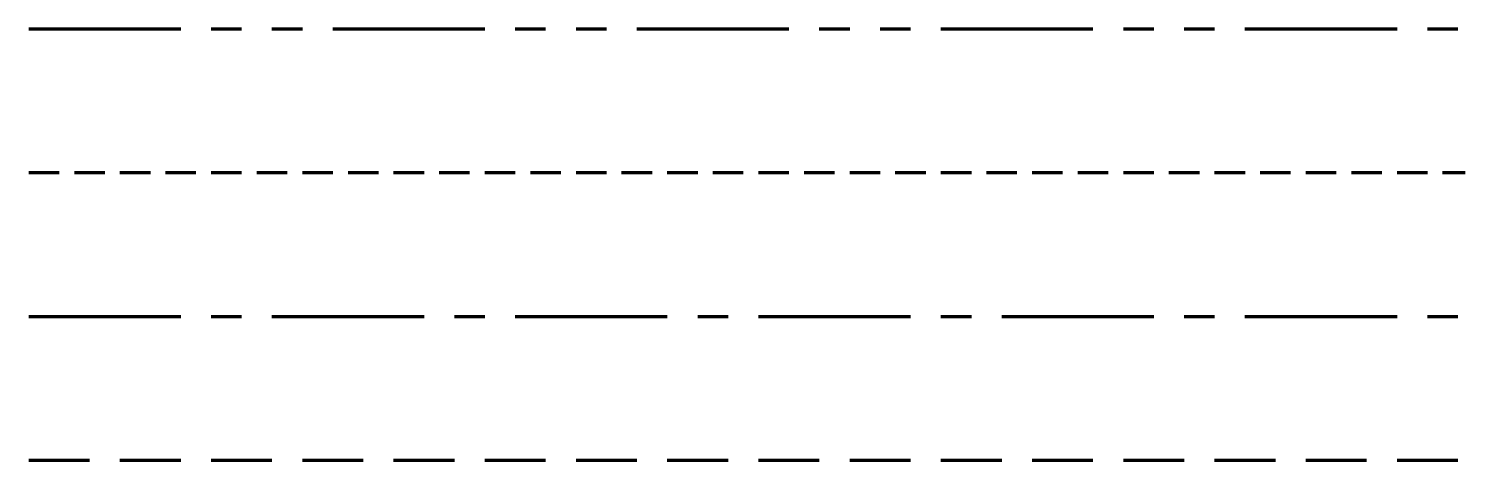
# Model space of a CAD drawing. Header units: millimetres. Extents: x 0 to 300, y 30 to 120.
import ezdxf

# ---------------------------------------------------------------- set-up
doc = ezdxf.new("R2010")
doc.units = ezdxf.units.MM
for name, pattern in [('CENTER', [50.8, 31.75, -6.35, 6.35, -6.35]), ('DASHED', [19.05, 12.7, -6.35]), ('HIDDEN', [9.525, 6.35, -3.175]), ('PHANTOM', [63.5, 31.75, -6.35, 6.35, -6.35, 6.35, -6.35])]:
    doc.linetypes.add(name, pattern=pattern)
doc.layers.get('0').update_dxf_attribs({"linetype": 'CONTINUOUS', "lineweight": 25})

msp = doc.modelspace()

# ---------------------------------------------------------------- linework, layer by layer
at = {"linetype": 'PHANTOM', "lineweight": 100}
msp.add_line((0, 120), (300, 120), dxfattribs=at)
at = {"linetype": 'HIDDEN', "lineweight": 100}
msp.add_line((0, 90), (300, 90), dxfattribs=at)
at = {"linetype": 'CENTER', "lineweight": 100}
msp.add_line((0, 60), (300, 60), dxfattribs=at)
at = {"linetype": 'DASHED', "lineweight": 100}
msp.add_line((0, 30), (300, 30), dxfattribs=at)

doc.saveas('drawing.dxf')
